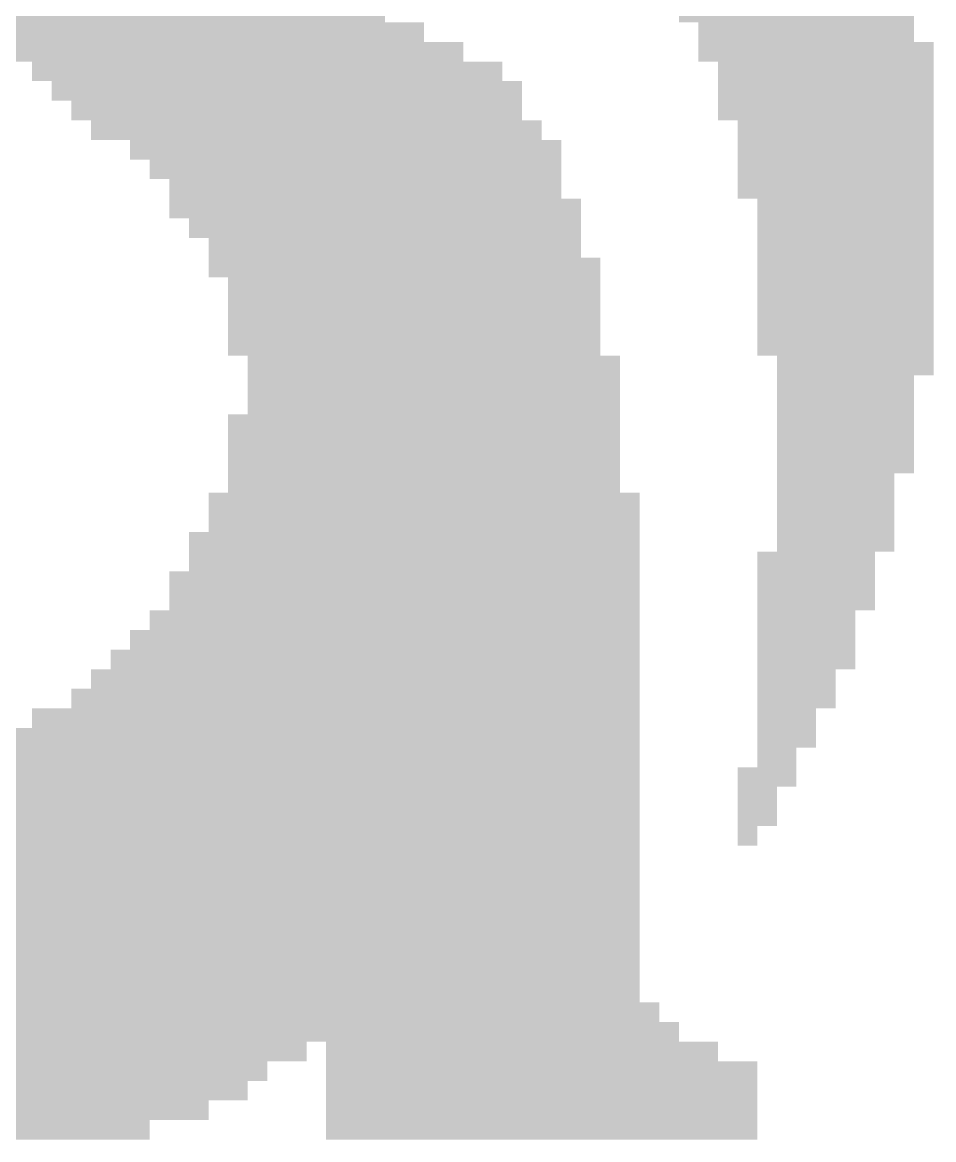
# Model space of a CAD drawing. Extents: x -33.1 to 40.1, y -20.3 to 20.1.
# Drawn here: x 35.951 to 37.132, y -18.673 to -17.225 of the extents above; entities that cross this region are included whole.
import ezdxf

# ---------------------------------------------------------------- set-up
doc = ezdxf.new("R2010")
doc.units = 0
doc.layers.add('21', color=253, linetype='CONTINUOUS')

# ---------------------------------------------------------------- blocks, each defined once
blk = doc.blocks.new('RECT')
blk.add_solid([(-0.5, -0.5), (0.5, -0.5), (-0.5, 0.5), (0.5, 0.5)])

msp = doc.modelspace()

# ---------------------------------------------------------------- block references
at = {"layer": '21', "xscale": 0.0254, "yscale": 0.0254, "rotation": 90}
for p in [(35.951, -17.2124), (35.9764, -17.2124), (36.0018, -17.2124), (36.0272, -17.2124), (36.0526, -17.2124), (36.078, -17.2124), (36.1034, -17.2124), (36.1288, -17.2124), (36.1542, -17.2124), (36.1796, -17.2124), (36.205, -17.2124), (36.2304, -17.2124), (36.2558, -17.2124), (36.2812, -17.2124), (36.3066, -17.2124), (36.332, -17.2124), (36.3574, -17.2124), (36.3828, -17.2124), (36.4082, -17.2124), (36.8146, -17.2124), (36.84, -17.2124), (36.8654, -17.2124), (36.8908, -17.2124), (36.9162, -17.2124), (36.9416, -17.2124), (36.967, -17.2124), (36.9924, -17.2124), (37.0178, -17.2124), (37.0432, -17.2124), (37.0686, -17.2124), (37.094, -17.2124), (35.951, -17.2378), (35.9764, -17.2378), (36.0018, -17.2378), (36.0272, -17.2378), (36.0526, -17.2378), (36.078, -17.2378), (36.1034, -17.2378), (36.1288, -17.2378), (36.1542, -17.2378), (36.1796, -17.2378), (36.205, -17.2378), (36.2304, -17.2378), (36.2558, -17.2378), (36.2812, -17.2378), (36.3066, -17.2378), (36.332, -17.2378), (36.3574, -17.2378), (36.3828, -17.2378), (36.4082, -17.2378), (36.4336, -17.2378), (36.459, -17.2378), (36.84, -17.2378), (36.8654, -17.2378), (36.8908, -17.2378), (36.9162, -17.2378), (36.9416, -17.2378), (36.967, -17.2378), (36.9924, -17.2378), (37.0178, -17.2378), (37.0432, -17.2378), (37.0686, -17.2378), (37.094, -17.2378), (35.951, -17.2632), (35.9764, -17.2632), (36.0018, -17.2632), (36.0272, -17.2632), (36.0526, -17.2632), (36.078, -17.2632), (36.1034, -17.2632), (36.1288, -17.2632), (36.1542, -17.2632), (36.1796, -17.2632), (36.205, -17.2632), (36.2304, -17.2632), (36.2558, -17.2632), (36.2812, -17.2632), (36.3066, -17.2632), (36.332, -17.2632), (36.3574, -17.2632), (36.3828, -17.2632), (36.4082, -17.2632), (36.4336, -17.2632), (36.459, -17.2632), (36.4844, -17.2632), (36.5098, -17.2632), (36.84, -17.2632), (36.8654, -17.2632), (36.8908, -17.2632), (36.9162, -17.2632), (36.9416, -17.2632), (36.967, -17.2632), (36.9924, -17.2632), (37.0178, -17.2632), (37.0432, -17.2632), (37.0686, -17.2632), (37.094, -17.2632), (37.1194, -17.2632), (35.9764, -17.2886), (36.0018, -17.2886), (36.0272, -17.2886), (36.0526, -17.2886), (36.078, -17.2886), (36.1034, -17.2886), (36.1288, -17.2886), (36.1542, -17.2886), (36.1796, -17.2886), (36.205, -17.2886), (36.2304, -17.2886), (36.2558, -17.2886), (36.2812, -17.2886), (36.3066, -17.2886), (36.332, -17.2886), (36.3574, -17.2886), (36.3828, -17.2886), (36.4082, -17.2886), (36.4336, -17.2886), (36.459, -17.2886), (36.4844, -17.2886), (36.5098, -17.2886), (36.5352, -17.2886), (36.5606, -17.2886), (36.8654, -17.2886), (36.8908, -17.2886), (36.9162, -17.2886), (36.9416, -17.2886), (36.967, -17.2886), (36.9924, -17.2886), (37.0178, -17.2886), (37.0432, -17.2886), (37.0686, -17.2886), (37.094, -17.2886), (37.1194, -17.2886), (36.0018, -17.314), (36.0272, -17.314), (36.0526, -17.314), (36.078, -17.314), (36.1034, -17.314), (36.1288, -17.314), (36.1542, -17.314), (36.1796, -17.314), (36.205, -17.314), (36.2304, -17.314), (36.2558, -17.314), (36.2812, -17.314), (36.3066, -17.314), (36.332, -17.314), (36.3574, -17.314), (36.3828, -17.314), (36.4082, -17.314), (36.4336, -17.314), (36.459, -17.314), (36.4844, -17.314), (36.5098, -17.314), (36.5352, -17.314), (36.5606, -17.314), (36.586, -17.314), (36.8654, -17.314), (36.8908, -17.314), (36.9162, -17.314), (36.9416, -17.314), (36.967, -17.314), (36.9924, -17.314), (37.0178, -17.314), (37.0432, -17.314), (37.0686, -17.314), (37.094, -17.314), (37.1194, -17.314), (36.0272, -17.3394), (36.0526, -17.3394), (36.078, -17.3394), (36.1034, -17.3394), (36.1288, -17.3394), (36.1542, -17.3394), (36.1796, -17.3394), (36.205, -17.3394), (36.2304, -17.3394), (36.2558, -17.3394), (36.2812, -17.3394), (36.3066, -17.3394), (36.332, -17.3394), (36.3574, -17.3394), (36.3828, -17.3394), (36.4082, -17.3394), (36.4336, -17.3394), (36.459, -17.3394), (36.4844, -17.3394), (36.5098, -17.3394), (36.5352, -17.3394), (36.5606, -17.3394), (36.586, -17.3394), (36.8654, -17.3394), (36.8908, -17.3394), (36.9162, -17.3394), (36.9416, -17.3394), (36.967, -17.3394), (36.9924, -17.3394), (37.0178, -17.3394), (37.0432, -17.3394), (37.0686, -17.3394), (37.094, -17.3394), (37.1194, -17.3394), (36.0526, -17.3648), (36.078, -17.3648), (36.1034, -17.3648), (36.1288, -17.3648), (36.1542, -17.3648), (36.1796, -17.3648), (36.205, -17.3648), (36.2304, -17.3648), (36.2558, -17.3648), (36.2812, -17.3648), (36.3066, -17.3648), (36.332, -17.3648), (36.3574, -17.3648), (36.3828, -17.3648), (36.4082, -17.3648), (36.4336, -17.3648), (36.459, -17.3648), (36.4844, -17.3648), (36.5098, -17.3648), (36.5352, -17.3648), (36.5606, -17.3648), (36.586, -17.3648), (36.6114, -17.3648), (36.8908, -17.3648), (36.9162, -17.3648), (36.9416, -17.3648), (36.967, -17.3648), (36.9924, -17.3648), (37.0178, -17.3648), (37.0432, -17.3648), (37.0686, -17.3648), (37.094, -17.3648), (37.1194, -17.3648), (36.1034, -17.3902), (36.1288, -17.3902), (36.1542, -17.3902), (36.1796, -17.3902), (36.205, -17.3902), (36.2304, -17.3902), (36.2558, -17.3902), (36.2812, -17.3902), (36.3066, -17.3902), (36.332, -17.3902), (36.3574, -17.3902), (36.3828, -17.3902), (36.4082, -17.3902), (36.4336, -17.3902), (36.459, -17.3902), (36.4844, -17.3902), (36.5098, -17.3902), (36.5352, -17.3902), (36.5606, -17.3902), (36.586, -17.3902), (36.6114, -17.3902), (36.6368, -17.3902), (36.8908, -17.3902), (36.9162, -17.3902), (36.9416, -17.3902), (36.967, -17.3902), (36.9924, -17.3902), (37.0178, -17.3902), (37.0432, -17.3902), (37.0686, -17.3902), (37.094, -17.3902), (37.1194, -17.3902), (36.1288, -17.4156), (36.1542, -17.4156), (36.1796, -17.4156), (36.205, -17.4156), (36.2304, -17.4156), (36.2558, -17.4156), (36.2812, -17.4156), (36.3066, -17.4156), (36.332, -17.4156), (36.3574, -17.4156), (36.3828, -17.4156), (36.4082, -17.4156), (36.4336, -17.4156), (36.459, -17.4156), (36.4844, -17.4156), (36.5098, -17.4156), (36.5352, -17.4156), (36.5606, -17.4156), (36.586, -17.4156), (36.6114, -17.4156), (36.6368, -17.4156), (36.8908, -17.4156), (36.9162, -17.4156), (36.9416, -17.4156), (36.967, -17.4156), (36.9924, -17.4156), (37.0178, -17.4156), (37.0432, -17.4156), (37.0686, -17.4156), (37.094, -17.4156), (37.1194, -17.4156), (36.1542, -17.441), (36.1796, -17.441), (36.205, -17.441), (36.2304, -17.441), (36.2558, -17.441), (36.2812, -17.441), (36.3066, -17.441), (36.332, -17.441), (36.3574, -17.441), (36.3828, -17.441), (36.4082, -17.441), (36.4336, -17.441), (36.459, -17.441), (36.4844, -17.441), (36.5098, -17.441), (36.5352, -17.441), (36.5606, -17.441), (36.586, -17.441), (36.6114, -17.441), (36.6368, -17.441), (36.8908, -17.441), (36.9162, -17.441), (36.9416, -17.441), (36.967, -17.441), (36.9924, -17.441), (37.0178, -17.441), (37.0432, -17.441), (37.0686, -17.441), (37.094, -17.441), (37.1194, -17.441), (36.1542, -17.4664), (36.1796, -17.4664), (36.205, -17.4664), (36.2304, -17.4664), (36.2558, -17.4664), (36.2812, -17.4664), (36.3066, -17.4664), (36.332, -17.4664), (36.3574, -17.4664), (36.3828, -17.4664), (36.4082, -17.4664), (36.4336, -17.4664), (36.459, -17.4664), (36.4844, -17.4664), (36.5098, -17.4664), (36.5352, -17.4664), (36.5606, -17.4664), (36.586, -17.4664), (36.6114, -17.4664), (36.6368, -17.4664), (36.6622, -17.4664), (36.9162, -17.4664), (36.9416, -17.4664), (36.967, -17.4664), (36.9924, -17.4664), (37.0178, -17.4664), (37.0432, -17.4664), (37.0686, -17.4664), (37.094, -17.4664), (37.1194, -17.4664), (36.1796, -17.4918), (36.205, -17.4918), (36.2304, -17.4918), (36.2558, -17.4918), (36.2812, -17.4918), (36.3066, -17.4918), (36.332, -17.4918), (36.3574, -17.4918), (36.3828, -17.4918), (36.4082, -17.4918), (36.4336, -17.4918), (36.459, -17.4918), (36.4844, -17.4918), (36.5098, -17.4918), (36.5352, -17.4918), (36.5606, -17.4918), (36.586, -17.4918), (36.6114, -17.4918), (36.6368, -17.4918), (36.6622, -17.4918), (36.9162, -17.4918), (36.9416, -17.4918), (36.967, -17.4918), (36.9924, -17.4918), (37.0178, -17.4918), (37.0432, -17.4918), (37.0686, -17.4918), (37.094, -17.4918), (37.1194, -17.4918), (36.205, -17.5172), (36.2304, -17.5172), (36.2558, -17.5172), (36.2812, -17.5172), (36.3066, -17.5172), (36.332, -17.5172), (36.3574, -17.5172), (36.3828, -17.5172), (36.4082, -17.5172), (36.4336, -17.5172), (36.459, -17.5172), (36.4844, -17.5172), (36.5098, -17.5172), (36.5352, -17.5172), (36.5606, -17.5172), (36.586, -17.5172), (36.6114, -17.5172), (36.6368, -17.5172), (36.6622, -17.5172), (36.9162, -17.5172), (36.9416, -17.5172), (36.967, -17.5172), (36.9924, -17.5172), (37.0178, -17.5172), (37.0432, -17.5172), (37.0686, -17.5172), (37.094, -17.5172), (37.1194, -17.5172), (36.205, -17.5426), (36.2304, -17.5426), (36.2558, -17.5426), (36.2812, -17.5426), (36.3066, -17.5426), (36.332, -17.5426), (36.3574, -17.5426), (36.3828, -17.5426), (36.4082, -17.5426), (36.4336, -17.5426), (36.459, -17.5426), (36.4844, -17.5426), (36.5098, -17.5426), (36.5352, -17.5426), (36.5606, -17.5426), (36.586, -17.5426), (36.6114, -17.5426), (36.6368, -17.5426), (36.6622, -17.5426), (36.6876, -17.5426), (36.9162, -17.5426), (36.9416, -17.5426), (36.967, -17.5426), (36.9924, -17.5426), (37.0178, -17.5426), (37.0432, -17.5426), (37.0686, -17.5426), (37.094, -17.5426), (37.1194, -17.5426), (36.2304, -17.568), (36.2558, -17.568), (36.2812, -17.568), (36.3066, -17.568), (36.332, -17.568), (36.3574, -17.568), (36.3828, -17.568), (36.4082, -17.568), (36.4336, -17.568), (36.459, -17.568), (36.4844, -17.568), (36.5098, -17.568), (36.5352, -17.568), (36.5606, -17.568), (36.586, -17.568), (36.6114, -17.568), (36.6368, -17.568), (36.6622, -17.568), (36.6876, -17.568), (36.9162, -17.568), (36.9416, -17.568), (36.967, -17.568), (36.9924, -17.568), (37.0178, -17.568), (37.0432, -17.568), (37.0686, -17.568), (37.094, -17.568), (37.1194, -17.568), (36.2304, -17.5934), (36.2558, -17.5934), (36.2812, -17.5934), (36.3066, -17.5934), (36.332, -17.5934), (36.3574, -17.5934), (36.3828, -17.5934), (36.4082, -17.5934), (36.4336, -17.5934), (36.459, -17.5934), (36.4844, -17.5934), (36.5098, -17.5934), (36.5352, -17.5934), (36.5606, -17.5934), (36.586, -17.5934), (36.6114, -17.5934), (36.6368, -17.5934), (36.6622, -17.5934), (36.6876, -17.5934), (36.9162, -17.5934), (36.9416, -17.5934), (36.967, -17.5934), (36.9924, -17.5934), (37.0178, -17.5934), (37.0432, -17.5934), (37.0686, -17.5934), (37.094, -17.5934), (37.1194, -17.5934), (36.2304, -17.6188), (36.2558, -17.6188), (36.2812, -17.6188), (36.3066, -17.6188), (36.332, -17.6188), (36.3574, -17.6188), (36.3828, -17.6188), (36.4082, -17.6188), (36.4336, -17.6188), (36.459, -17.6188), (36.4844, -17.6188), (36.5098, -17.6188), (36.5352, -17.6188), (36.5606, -17.6188), (36.586, -17.6188), (36.6114, -17.6188), (36.6368, -17.6188), (36.6622, -17.6188), (36.6876, -17.6188), (36.9162, -17.6188), (36.9416, -17.6188), (36.967, -17.6188), (36.9924, -17.6188), (37.0178, -17.6188), (37.0432, -17.6188), (37.0686, -17.6188), (37.094, -17.6188), (37.1194, -17.6188), (36.2304, -17.6442), (36.2558, -17.6442), (36.2812, -17.6442), (36.3066, -17.6442), (36.332, -17.6442), (36.3574, -17.6442), (36.3828, -17.6442), (36.4082, -17.6442), (36.4336, -17.6442), (36.459, -17.6442), (36.4844, -17.6442), (36.5098, -17.6442), (36.5352, -17.6442), (36.5606, -17.6442), (36.586, -17.6442), (36.6114, -17.6442), (36.6368, -17.6442), (36.6622, -17.6442), (36.6876, -17.6442), (36.9162, -17.6442), (36.9416, -17.6442), (36.967, -17.6442), (36.9924, -17.6442), (37.0178, -17.6442), (37.0432, -17.6442), (37.0686, -17.6442), (37.094, -17.6442), (37.1194, -17.6442), (36.2558, -17.6696), (36.2812, -17.6696), (36.3066, -17.6696), (36.332, -17.6696), (36.3574, -17.6696), (36.3828, -17.6696), (36.4082, -17.6696), (36.4336, -17.6696), (36.459, -17.6696), (36.4844, -17.6696), (36.5098, -17.6696), (36.5352, -17.6696), (36.5606, -17.6696), (36.586, -17.6696), (36.6114, -17.6696), (36.6368, -17.6696), (36.6622, -17.6696), (36.6876, -17.6696), (36.713, -17.6696), (36.9416, -17.6696), (36.967, -17.6696), (36.9924, -17.6696), (37.0178, -17.6696), (37.0432, -17.6696), (37.0686, -17.6696), (37.094, -17.6696), (37.1194, -17.6696), (36.2558, -17.695), (36.2812, -17.695), (36.3066, -17.695), (36.332, -17.695), (36.3574, -17.695), (36.3828, -17.695), (36.4082, -17.695), (36.4336, -17.695), (36.459, -17.695), (36.4844, -17.695), (36.5098, -17.695), (36.5352, -17.695), (36.5606, -17.695), (36.586, -17.695), (36.6114, -17.695), (36.6368, -17.695), (36.6622, -17.695), (36.6876, -17.695), (36.713, -17.695), (36.9416, -17.695), (36.967, -17.695), (36.9924, -17.695), (37.0178, -17.695), (37.0432, -17.695), (37.0686, -17.695), (37.094, -17.695), (36.2558, -17.7204), (36.2812, -17.7204), (36.3066, -17.7204), (36.332, -17.7204), (36.3574, -17.7204), (36.3828, -17.7204), (36.4082, -17.7204), (36.4336, -17.7204), (36.459, -17.7204), (36.4844, -17.7204), (36.5098, -17.7204), (36.5352, -17.7204), (36.5606, -17.7204), (36.586, -17.7204), (36.6114, -17.7204), (36.6368, -17.7204), (36.6622, -17.7204), (36.6876, -17.7204), (36.713, -17.7204), (36.9416, -17.7204), (36.967, -17.7204), (36.9924, -17.7204), (37.0178, -17.7204), (37.0432, -17.7204), (37.0686, -17.7204), (37.094, -17.7204), (36.2304, -17.7458), (36.2558, -17.7458), (36.2812, -17.7458), (36.3066, -17.7458), (36.332, -17.7458), (36.3574, -17.7458), (36.3828, -17.7458), (36.4082, -17.7458), (36.4336, -17.7458), (36.459, -17.7458), (36.4844, -17.7458), (36.5098, -17.7458), (36.5352, -17.7458), (36.5606, -17.7458), (36.586, -17.7458), (36.6114, -17.7458), (36.6368, -17.7458), (36.6622, -17.7458), (36.6876, -17.7458), (36.713, -17.7458), (36.9416, -17.7458), (36.967, -17.7458), (36.9924, -17.7458), (37.0178, -17.7458), (37.0432, -17.7458), (37.0686, -17.7458), (37.094, -17.7458), (36.2304, -17.7712), (36.2558, -17.7712), (36.2812, -17.7712), (36.3066, -17.7712), (36.332, -17.7712), (36.3574, -17.7712), (36.3828, -17.7712), (36.4082, -17.7712), (36.4336, -17.7712), (36.459, -17.7712), (36.4844, -17.7712), (36.5098, -17.7712), (36.5352, -17.7712), (36.5606, -17.7712), (36.586, -17.7712), (36.6114, -17.7712), (36.6368, -17.7712), (36.6622, -17.7712), (36.6876, -17.7712), (36.713, -17.7712), (36.9416, -17.7712), (36.967, -17.7712), (36.9924, -17.7712), (37.0178, -17.7712), (37.0432, -17.7712), (37.0686, -17.7712), (37.094, -17.7712), (36.2304, -17.7966), (36.2558, -17.7966), (36.2812, -17.7966), (36.3066, -17.7966), (36.332, -17.7966), (36.3574, -17.7966), (36.3828, -17.7966), (36.4082, -17.7966), (36.4336, -17.7966), (36.459, -17.7966), (36.4844, -17.7966), (36.5098, -17.7966), (36.5352, -17.7966), (36.5606, -17.7966), (36.586, -17.7966), (36.6114, -17.7966), (36.6368, -17.7966), (36.6622, -17.7966), (36.6876, -17.7966), (36.713, -17.7966), (36.9416, -17.7966), (36.967, -17.7966), (36.9924, -17.7966), (37.0178, -17.7966), (37.0432, -17.7966), (37.0686, -17.7966), (37.094, -17.7966), (36.2304, -17.822), (36.2558, -17.822), (36.2812, -17.822), (36.3066, -17.822), (36.332, -17.822), (36.3574, -17.822), (36.3828, -17.822), (36.4082, -17.822), (36.4336, -17.822), (36.459, -17.822), (36.4844, -17.822), (36.5098, -17.822), (36.5352, -17.822), (36.5606, -17.822), (36.586, -17.822), (36.6114, -17.822), (36.6368, -17.822), (36.6622, -17.822), (36.6876, -17.822), (36.713, -17.822), (36.9416, -17.822), (36.967, -17.822), (36.9924, -17.822), (37.0178, -17.822), (37.0432, -17.822), (37.0686, -17.822), (36.205, -17.8474), (36.2304, -17.8474), (36.2558, -17.8474), (36.2812, -17.8474), (36.3066, -17.8474), (36.332, -17.8474), (36.3574, -17.8474), (36.3828, -17.8474), (36.4082, -17.8474), (36.4336, -17.8474), (36.459, -17.8474), (36.4844, -17.8474), (36.5098, -17.8474), (36.5352, -17.8474), (36.5606, -17.8474), (36.586, -17.8474), (36.6114, -17.8474), (36.6368, -17.8474), (36.6622, -17.8474), (36.6876, -17.8474), (36.713, -17.8474), (36.7384, -17.8474), (36.9416, -17.8474), (36.967, -17.8474), (36.9924, -17.8474), (37.0178, -17.8474), (37.0432, -17.8474), (37.0686, -17.8474), (36.205, -17.8728), (36.2304, -17.8728), (36.2558, -17.8728), (36.2812, -17.8728), (36.3066, -17.8728), (36.332, -17.8728), (36.3574, -17.8728), (36.3828, -17.8728), (36.4082, -17.8728), (36.4336, -17.8728), (36.459, -17.8728), (36.4844, -17.8728), (36.5098, -17.8728), (36.5352, -17.8728), (36.5606, -17.8728), (36.586, -17.8728), (36.6114, -17.8728), (36.6368, -17.8728), (36.6622, -17.8728), (36.6876, -17.8728), (36.713, -17.8728), (36.7384, -17.8728), (36.9416, -17.8728), (36.967, -17.8728), (36.9924, -17.8728), (37.0178, -17.8728), (37.0432, -17.8728), (37.0686, -17.8728), (36.1796, -17.8982), (36.205, -17.8982), (36.2304, -17.8982), (36.2558, -17.8982), (36.2812, -17.8982), (36.3066, -17.8982), (36.332, -17.8982), (36.3574, -17.8982), (36.3828, -17.8982), (36.4082, -17.8982), (36.4336, -17.8982), (36.459, -17.8982), (36.4844, -17.8982), (36.5098, -17.8982), (36.5352, -17.8982), (36.5606, -17.8982), (36.586, -17.8982), (36.6114, -17.8982), (36.6368, -17.8982), (36.6622, -17.8982), (36.6876, -17.8982), (36.713, -17.8982), (36.7384, -17.8982), (36.9416, -17.8982), (36.967, -17.8982), (36.9924, -17.8982), (37.0178, -17.8982), (37.0432, -17.8982), (37.0686, -17.8982), (36.1796, -17.9236), (36.205, -17.9236), (36.2304, -17.9236), (36.2558, -17.9236), (36.2812, -17.9236), (36.3066, -17.9236), (36.332, -17.9236), (36.3574, -17.9236), (36.3828, -17.9236), (36.4082, -17.9236), (36.4336, -17.9236), (36.459, -17.9236), (36.4844, -17.9236), (36.5098, -17.9236), (36.5352, -17.9236), (36.5606, -17.9236), (36.586, -17.9236), (36.6114, -17.9236), (36.6368, -17.9236), (36.6622, -17.9236), (36.6876, -17.9236), (36.713, -17.9236), (36.7384, -17.9236), (36.9162, -17.9236), (36.9416, -17.9236), (36.967, -17.9236), (36.9924, -17.9236), (37.0178, -17.9236), (37.0432, -17.9236), (36.1542, -17.949), (36.1796, -17.949), (36.205, -17.949), (36.2304, -17.949), (36.2558, -17.949), (36.2812, -17.949), (36.3066, -17.949), (36.332, -17.949), (36.3574, -17.949), (36.3828, -17.949), (36.4082, -17.949), (36.4336, -17.949), (36.459, -17.949), (36.4844, -17.949), (36.5098, -17.949), (36.5352, -17.949), (36.5606, -17.949), (36.586, -17.949), (36.6114, -17.949), (36.6368, -17.949), (36.6622, -17.949), (36.6876, -17.949), (36.713, -17.949), (36.7384, -17.949), (36.9162, -17.949), (36.9416, -17.949), (36.967, -17.949), (36.9924, -17.949), (37.0178, -17.949), (37.0432, -17.949), (36.1542, -17.9744), (36.1796, -17.9744), (36.205, -17.9744), (36.2304, -17.9744), (36.2558, -17.9744), (36.2812, -17.9744), (36.3066, -17.9744), (36.332, -17.9744), (36.3574, -17.9744), (36.3828, -17.9744), (36.4082, -17.9744), (36.4336, -17.9744), (36.459, -17.9744), (36.4844, -17.9744), (36.5098, -17.9744), (36.5352, -17.9744), (36.5606, -17.9744), (36.586, -17.9744), (36.6114, -17.9744), (36.6368, -17.9744), (36.6622, -17.9744), (36.6876, -17.9744), (36.713, -17.9744), (36.7384, -17.9744), (36.9162, -17.9744), (36.9416, -17.9744), (36.967, -17.9744), (36.9924, -17.9744), (37.0178, -17.9744), (37.0432, -17.9744), (36.1288, -17.9998), (36.1542, -17.9998), (36.1796, -17.9998), (36.205, -17.9998), (36.2304, -17.9998), (36.2558, -17.9998), (36.2812, -17.9998), (36.3066, -17.9998), (36.332, -17.9998), (36.3574, -17.9998), (36.3828, -17.9998), (36.4082, -17.9998), (36.4336, -17.9998), (36.459, -17.9998), (36.4844, -17.9998), (36.5098, -17.9998), (36.5352, -17.9998), (36.5606, -17.9998), (36.586, -17.9998), (36.6114, -17.9998), (36.6368, -17.9998), (36.6622, -17.9998), (36.6876, -17.9998), (36.713, -17.9998), (36.7384, -17.9998), (36.9162, -17.9998), (36.9416, -17.9998), (36.967, -17.9998), (36.9924, -17.9998), (37.0178, -17.9998), (36.1034, -18.0252), (36.1288, -18.0252), (36.1542, -18.0252), (36.1796, -18.0252), (36.205, -18.0252), (36.2304, -18.0252), (36.2558, -18.0252), (36.2812, -18.0252), (36.3066, -18.0252), (36.332, -18.0252), (36.3574, -18.0252), (36.3828, -18.0252), (36.4082, -18.0252), (36.4336, -18.0252), (36.459, -18.0252), (36.4844, -18.0252), (36.5098, -18.0252), (36.5352, -18.0252), (36.5606, -18.0252), (36.586, -18.0252), (36.6114, -18.0252), (36.6368, -18.0252), (36.6622, -18.0252), (36.6876, -18.0252), (36.713, -18.0252), (36.7384, -18.0252), (36.9162, -18.0252), (36.9416, -18.0252), (36.967, -18.0252), (36.9924, -18.0252), (37.0178, -18.0252), (36.078, -18.0506), (36.1034, -18.0506), (36.1288, -18.0506), (36.1542, -18.0506), (36.1796, -18.0506), (36.205, -18.0506), (36.2304, -18.0506), (36.2558, -18.0506), (36.2812, -18.0506), (36.3066, -18.0506), (36.332, -18.0506), (36.3574, -18.0506), (36.3828, -18.0506), (36.4082, -18.0506), (36.4336, -18.0506), (36.459, -18.0506), (36.4844, -18.0506), (36.5098, -18.0506), (36.5352, -18.0506), (36.5606, -18.0506), (36.586, -18.0506), (36.6114, -18.0506), (36.6368, -18.0506), (36.6622, -18.0506), (36.6876, -18.0506), (36.713, -18.0506), (36.7384, -18.0506), (36.9162, -18.0506), (36.9416, -18.0506), (36.967, -18.0506), (36.9924, -18.0506), (37.0178, -18.0506), (36.0526, -18.076), (36.078, -18.076), (36.1034, -18.076), (36.1288, -18.076), (36.1542, -18.076), (36.1796, -18.076), (36.205, -18.076), (36.2304, -18.076), (36.2558, -18.076), (36.2812, -18.076), (36.3066, -18.076), (36.332, -18.076), (36.3574, -18.076), (36.3828, -18.076), (36.4082, -18.076), (36.4336, -18.076), (36.459, -18.076), (36.4844, -18.076), (36.5098, -18.076), (36.5352, -18.076), (36.5606, -18.076), (36.586, -18.076), (36.6114, -18.076), (36.6368, -18.076), (36.6622, -18.076), (36.6876, -18.076), (36.713, -18.076), (36.7384, -18.076), (36.9162, -18.076), (36.9416, -18.076), (36.967, -18.076), (36.9924, -18.076), (36.0272, -18.1014), (36.0526, -18.1014), (36.078, -18.1014), (36.1034, -18.1014), (36.1288, -18.1014), (36.1542, -18.1014), (36.1796, -18.1014), (36.205, -18.1014), (36.2304, -18.1014), (36.2558, -18.1014), (36.2812, -18.1014), (36.3066, -18.1014), (36.332, -18.1014), (36.3574, -18.1014), (36.3828, -18.1014), (36.4082, -18.1014), (36.4336, -18.1014), (36.459, -18.1014), (36.4844, -18.1014), (36.5098, -18.1014), (36.5352, -18.1014), (36.5606, -18.1014), (36.586, -18.1014), (36.6114, -18.1014), (36.6368, -18.1014), (36.6622, -18.1014), (36.6876, -18.1014), (36.713, -18.1014), (36.7384, -18.1014), (36.9162, -18.1014), (36.9416, -18.1014), (36.967, -18.1014), (36.9924, -18.1014), (35.9764, -18.1268), (36.0018, -18.1268), (36.0272, -18.1268), (36.0526, -18.1268), (36.078, -18.1268), (36.1034, -18.1268), (36.1288, -18.1268), (36.1542, -18.1268), (36.1796, -18.1268), (36.205, -18.1268), (36.2304, -18.1268), (36.2558, -18.1268), (36.2812, -18.1268), (36.3066, -18.1268), (36.332, -18.1268), (36.3574, -18.1268), (36.3828, -18.1268), (36.4082, -18.1268), (36.4336, -18.1268), (36.459, -18.1268), (36.4844, -18.1268), (36.5098, -18.1268), (36.5352, -18.1268), (36.5606, -18.1268), (36.586, -18.1268), (36.6114, -18.1268), (36.6368, -18.1268), (36.6622, -18.1268), (36.6876, -18.1268), (36.713, -18.1268), (36.7384, -18.1268), (36.9162, -18.1268), (36.9416, -18.1268), (36.967, -18.1268), (35.951, -18.1522), (35.9764, -18.1522), (36.0018, -18.1522), (36.0272, -18.1522), (36.0526, -18.1522), (36.078, -18.1522), (36.1034, -18.1522), (36.1288, -18.1522), (36.1542, -18.1522), (36.1796, -18.1522), (36.205, -18.1522), (36.2304, -18.1522), (36.2558, -18.1522), (36.2812, -18.1522), (36.3066, -18.1522), (36.332, -18.1522), (36.3574, -18.1522), (36.3828, -18.1522), (36.4082, -18.1522), (36.4336, -18.1522), (36.459, -18.1522), (36.4844, -18.1522), (36.5098, -18.1522), (36.5352, -18.1522), (36.5606, -18.1522), (36.586, -18.1522), (36.6114, -18.1522), (36.6368, -18.1522), (36.6622, -18.1522), (36.6876, -18.1522), (36.713, -18.1522), (36.7384, -18.1522), (36.9162, -18.1522), (36.9416, -18.1522), (36.967, -18.1522), (35.951, -18.1776), (35.9764, -18.1776), (36.0018, -18.1776), (36.0272, -18.1776), (36.0526, -18.1776), (36.078, -18.1776), (36.1034, -18.1776), (36.1288, -18.1776), (36.1542, -18.1776), (36.1796, -18.1776), (36.205, -18.1776), (36.2304, -18.1776), (36.2558, -18.1776), (36.2812, -18.1776), (36.3066, -18.1776), (36.332, -18.1776), (36.3574, -18.1776), (36.3828, -18.1776), (36.4082, -18.1776), (36.4336, -18.1776), (36.459, -18.1776), (36.4844, -18.1776), (36.5098, -18.1776), (36.5352, -18.1776), (36.5606, -18.1776), (36.586, -18.1776), (36.6114, -18.1776), (36.6368, -18.1776), (36.6622, -18.1776), (36.6876, -18.1776), (36.713, -18.1776), (36.7384, -18.1776), (36.9162, -18.1776), (36.9416, -18.1776), (35.951, -18.203), (35.9764, -18.203), (36.0018, -18.203), (36.0272, -18.203), (36.0526, -18.203), (36.078, -18.203), (36.1034, -18.203), (36.1288, -18.203), (36.1542, -18.203), (36.1796, -18.203), (36.205, -18.203), (36.2304, -18.203), (36.2558, -18.203), (36.2812, -18.203), (36.3066, -18.203), (36.332, -18.203), (36.3574, -18.203), (36.3828, -18.203), (36.4082, -18.203), (36.4336, -18.203), (36.459, -18.203), (36.4844, -18.203), (36.5098, -18.203), (36.5352, -18.203), (36.5606, -18.203), (36.586, -18.203), (36.6114, -18.203), (36.6368, -18.203), (36.6622, -18.203), (36.6876, -18.203), (36.713, -18.203), (36.7384, -18.203), (36.8908, -18.203), (36.9162, -18.203), (36.9416, -18.203), (35.951, -18.2284), (35.9764, -18.2284), (36.0018, -18.2284), (36.0272, -18.2284), (36.0526, -18.2284), (36.078, -18.2284), (36.1034, -18.2284), (36.1288, -18.2284), (36.1542, -18.2284), (36.1796, -18.2284), (36.205, -18.2284), (36.2304, -18.2284), (36.2558, -18.2284), (36.2812, -18.2284), (36.3066, -18.2284), (36.332, -18.2284), (36.3574, -18.2284), (36.3828, -18.2284), (36.4082, -18.2284), (36.4336, -18.2284), (36.459, -18.2284), (36.4844, -18.2284), (36.5098, -18.2284), (36.5352, -18.2284), (36.5606, -18.2284), (36.586, -18.2284), (36.6114, -18.2284), (36.6368, -18.2284), (36.6622, -18.2284), (36.6876, -18.2284), (36.713, -18.2284), (36.7384, -18.2284), (36.8908, -18.2284), (36.9162, -18.2284), (35.951, -18.2538), (35.9764, -18.2538), (36.0018, -18.2538), (36.0272, -18.2538), (36.0526, -18.2538), (36.078, -18.2538), (36.1034, -18.2538), (36.1288, -18.2538), (36.1542, -18.2538), (36.1796, -18.2538), (36.205, -18.2538), (36.2304, -18.2538), (36.2558, -18.2538), (36.2812, -18.2538), (36.3066, -18.2538), (36.332, -18.2538), (36.3574, -18.2538), (36.3828, -18.2538), (36.4082, -18.2538), (36.4336, -18.2538), (36.459, -18.2538), (36.4844, -18.2538), (36.5098, -18.2538), (36.5352, -18.2538), (36.5606, -18.2538), (36.586, -18.2538), (36.6114, -18.2538), (36.6368, -18.2538), (36.6622, -18.2538), (36.6876, -18.2538), (36.713, -18.2538), (36.7384, -18.2538), (36.8908, -18.2538), (36.9162, -18.2538), (35.951, -18.2792), (35.9764, -18.2792), (36.0018, -18.2792), (36.0272, -18.2792), (36.0526, -18.2792), (36.078, -18.2792), (36.1034, -18.2792), (36.1288, -18.2792), (36.1542, -18.2792), (36.1796, -18.2792), (36.205, -18.2792), (36.2304, -18.2792), (36.2558, -18.2792), (36.2812, -18.2792), (36.3066, -18.2792), (36.332, -18.2792), (36.3574, -18.2792), (36.3828, -18.2792), (36.4082, -18.2792), (36.4336, -18.2792), (36.459, -18.2792), (36.4844, -18.2792), (36.5098, -18.2792), (36.5352, -18.2792), (36.5606, -18.2792), (36.586, -18.2792), (36.6114, -18.2792), (36.6368, -18.2792), (36.6622, -18.2792), (36.6876, -18.2792), (36.713, -18.2792), (36.7384, -18.2792), (36.8908, -18.2792), (35.951, -18.3046), (35.9764, -18.3046), (36.0018, -18.3046), (36.0272, -18.3046), (36.0526, -18.3046), (36.078, -18.3046), (36.1034, -18.3046), (36.1288, -18.3046), (36.1542, -18.3046), (36.1796, -18.3046), (36.205, -18.3046), (36.2304, -18.3046), (36.2558, -18.3046), (36.2812, -18.3046), (36.3066, -18.3046), (36.332, -18.3046), (36.3574, -18.3046), (36.3828, -18.3046), (36.4082, -18.3046), (36.4336, -18.3046), (36.459, -18.3046), (36.4844, -18.3046), (36.5098, -18.3046), (36.5352, -18.3046), (36.5606, -18.3046), (36.586, -18.3046), (36.6114, -18.3046), (36.6368, -18.3046), (36.6622, -18.3046), (36.6876, -18.3046), (36.713, -18.3046), (36.7384, -18.3046), (35.951, -18.33), (35.9764, -18.33), (36.0018, -18.33), (36.0272, -18.33), (36.0526, -18.33), (36.078, -18.33), (36.1034, -18.33), (36.1288, -18.33), (36.1542, -18.33), (36.1796, -18.33), (36.205, -18.33), (36.2304, -18.33), (36.2558, -18.33), (36.2812, -18.33), (36.3066, -18.33), (36.332, -18.33), (36.3574, -18.33), (36.3828, -18.33), (36.4082, -18.33), (36.4336, -18.33), (36.459, -18.33), (36.4844, -18.33), (36.5098, -18.33), (36.5352, -18.33), (36.5606, -18.33), (36.586, -18.33), (36.6114, -18.33), (36.6368, -18.33), (36.6622, -18.33), (36.6876, -18.33), (36.713, -18.33), (36.7384, -18.33), (35.951, -18.3554), (35.9764, -18.3554), (36.0018, -18.3554), (36.0272, -18.3554), (36.0526, -18.3554), (36.078, -18.3554), (36.1034, -18.3554), (36.1288, -18.3554), (36.1542, -18.3554), (36.1796, -18.3554), (36.205, -18.3554), (36.2304, -18.3554), (36.2558, -18.3554), (36.2812, -18.3554), (36.3066, -18.3554), (36.332, -18.3554), (36.3574, -18.3554), (36.3828, -18.3554), (36.4082, -18.3554), (36.4336, -18.3554), (36.459, -18.3554), (36.4844, -18.3554), (36.5098, -18.3554), (36.5352, -18.3554), (36.5606, -18.3554), (36.586, -18.3554), (36.6114, -18.3554), (36.6368, -18.3554), (36.6622, -18.3554), (36.6876, -18.3554), (36.713, -18.3554), (36.7384, -18.3554), (35.951, -18.3808), (35.9764, -18.3808), (36.0018, -18.3808), (36.0272, -18.3808), (36.0526, -18.3808), (36.078, -18.3808), (36.1034, -18.3808), (36.1288, -18.3808), (36.1542, -18.3808), (36.1796, -18.3808), (36.205, -18.3808), (36.2304, -18.3808), (36.2558, -18.3808), (36.2812, -18.3808), (36.3066, -18.3808), (36.332, -18.3808), (36.3574, -18.3808), (36.3828, -18.3808), (36.4082, -18.3808), (36.4336, -18.3808), (36.459, -18.3808), (36.4844, -18.3808), (36.5098, -18.3808), (36.5352, -18.3808), (36.5606, -18.3808), (36.586, -18.3808), (36.6114, -18.3808), (36.6368, -18.3808), (36.6622, -18.3808), (36.6876, -18.3808), (36.713, -18.3808), (36.7384, -18.3808), (35.951, -18.4062), (35.9764, -18.4062), (36.0018, -18.4062), (36.0272, -18.4062), (36.0526, -18.4062), (36.078, -18.4062), (36.1034, -18.4062), (36.1288, -18.4062), (36.1542, -18.4062), (36.1796, -18.4062), (36.205, -18.4062), (36.2304, -18.4062), (36.2558, -18.4062), (36.2812, -18.4062), (36.3066, -18.4062), (36.332, -18.4062), (36.3574, -18.4062), (36.3828, -18.4062), (36.4082, -18.4062), (36.4336, -18.4062), (36.459, -18.4062), (36.4844, -18.4062), (36.5098, -18.4062), (36.5352, -18.4062), (36.5606, -18.4062), (36.586, -18.4062), (36.6114, -18.4062), (36.6368, -18.4062), (36.6622, -18.4062), (36.6876, -18.4062), (36.713, -18.4062), (36.7384, -18.4062), (35.951, -18.4316), (35.9764, -18.4316), (36.0018, -18.4316), (36.0272, -18.4316), (36.0526, -18.4316), (36.078, -18.4316), (36.1034, -18.4316), (36.1288, -18.4316), (36.1542, -18.4316), (36.1796, -18.4316), (36.205, -18.4316), (36.2304, -18.4316), (36.2558, -18.4316), (36.2812, -18.4316), (36.3066, -18.4316), (36.332, -18.4316), (36.3574, -18.4316), (36.3828, -18.4316), (36.4082, -18.4316), (36.4336, -18.4316), (36.459, -18.4316), (36.4844, -18.4316), (36.5098, -18.4316), (36.5352, -18.4316), (36.5606, -18.4316), (36.586, -18.4316), (36.6114, -18.4316), (36.6368, -18.4316), (36.6622, -18.4316), (36.6876, -18.4316), (36.713, -18.4316), (36.7384, -18.4316), (35.951, -18.457), (35.9764, -18.457), (36.0018, -18.457), (36.0272, -18.457), (36.0526, -18.457), (36.078, -18.457), (36.1034, -18.457), (36.1288, -18.457), (36.1542, -18.457), (36.1796, -18.457), (36.205, -18.457), (36.2304, -18.457), (36.2558, -18.457), (36.2812, -18.457), (36.3066, -18.457), (36.332, -18.457), (36.3574, -18.457), (36.3828, -18.457), (36.4082, -18.457), (36.4336, -18.457), (36.459, -18.457), (36.4844, -18.457), (36.5098, -18.457), (36.5352, -18.457), (36.5606, -18.457), (36.586, -18.457), (36.6114, -18.457), (36.6368, -18.457), (36.6622, -18.457), (36.6876, -18.457), (36.713, -18.457), (36.7384, -18.457), (35.951, -18.4824), (35.9764, -18.4824), (36.0018, -18.4824), (36.0272, -18.4824), (36.0526, -18.4824), (36.078, -18.4824), (36.1034, -18.4824), (36.1288, -18.4824), (36.1542, -18.4824), (36.1796, -18.4824), (36.205, -18.4824), (36.2304, -18.4824), (36.2558, -18.4824), (36.2812, -18.4824), (36.3066, -18.4824), (36.332, -18.4824), (36.3574, -18.4824), (36.3828, -18.4824), (36.4082, -18.4824), (36.4336, -18.4824), (36.459, -18.4824), (36.4844, -18.4824), (36.5098, -18.4824), (36.5352, -18.4824), (36.5606, -18.4824), (36.586, -18.4824), (36.6114, -18.4824), (36.6368, -18.4824), (36.6622, -18.4824), (36.6876, -18.4824), (36.713, -18.4824), (36.7384, -18.4824), (35.951, -18.5078), (35.9764, -18.5078), (36.0018, -18.5078), (36.0272, -18.5078), (36.0526, -18.5078), (36.078, -18.5078), (36.1034, -18.5078), (36.1288, -18.5078), (36.1542, -18.5078), (36.1796, -18.5078), (36.205, -18.5078), (36.2304, -18.5078), (36.2558, -18.5078), (36.2812, -18.5078), (36.3066, -18.5078), (36.332, -18.5078), (36.3574, -18.5078), (36.3828, -18.5078), (36.4082, -18.5078), (36.4336, -18.5078), (36.459, -18.5078), (36.4844, -18.5078), (36.5098, -18.5078), (36.5352, -18.5078), (36.5606, -18.5078), (36.586, -18.5078), (36.6114, -18.5078), (36.6368, -18.5078), (36.6622, -18.5078), (36.6876, -18.5078), (36.713, -18.5078), (36.7384, -18.5078), (36.7638, -18.5078), (35.951, -18.5332), (35.9764, -18.5332), (36.0018, -18.5332), (36.0272, -18.5332), (36.0526, -18.5332), (36.078, -18.5332), (36.1034, -18.5332), (36.1288, -18.5332), (36.1542, -18.5332), (36.1796, -18.5332), (36.205, -18.5332), (36.2304, -18.5332), (36.2558, -18.5332), (36.2812, -18.5332), (36.3066, -18.5332), (36.332, -18.5332), (36.3574, -18.5332), (36.3828, -18.5332), (36.4082, -18.5332), (36.4336, -18.5332), (36.459, -18.5332), (36.4844, -18.5332), (36.5098, -18.5332), (36.5352, -18.5332), (36.5606, -18.5332), (36.586, -18.5332), (36.6114, -18.5332), (36.6368, -18.5332), (36.6622, -18.5332), (36.6876, -18.5332), (36.713, -18.5332), (36.7384, -18.5332), (36.7638, -18.5332), (36.7892, -18.5332), (35.951, -18.5586), (35.9764, -18.5586), (36.0018, -18.5586), (36.0272, -18.5586), (36.0526, -18.5586), (36.078, -18.5586), (36.1034, -18.5586), (36.1288, -18.5586), (36.1542, -18.5586), (36.1796, -18.5586), (36.205, -18.5586), (36.2304, -18.5586), (36.2558, -18.5586), (36.2812, -18.5586), (36.3066, -18.5586), (36.3574, -18.5586), (36.3828, -18.5586), (36.4082, -18.5586), (36.4336, -18.5586), (36.459, -18.5586), (36.4844, -18.5586), (36.5098, -18.5586), (36.5352, -18.5586), (36.5606, -18.5586), (36.586, -18.5586), (36.6114, -18.5586), (36.6368, -18.5586), (36.6622, -18.5586), (36.6876, -18.5586), (36.713, -18.5586), (36.7384, -18.5586), (36.7638, -18.5586), (36.7892, -18.5586), (36.8146, -18.5586), (36.84, -18.5586), (35.951, -18.584), (35.9764, -18.584), (36.0018, -18.584), (36.0272, -18.584), (36.0526, -18.584), (36.078, -18.584), (36.1034, -18.584), (36.1288, -18.584), (36.1542, -18.584), (36.1796, -18.584), (36.205, -18.584), (36.2304, -18.584), (36.2558, -18.584), (36.3574, -18.584), (36.3828, -18.584), (36.4082, -18.584), (36.4336, -18.584), (36.459, -18.584), (36.4844, -18.584), (36.5098, -18.584), (36.5352, -18.584), (36.5606, -18.584), (36.586, -18.584), (36.6114, -18.584), (36.6368, -18.584), (36.6622, -18.584), (36.6876, -18.584), (36.713, -18.584), (36.7384, -18.584), (36.7638, -18.584), (36.7892, -18.584), (36.8146, -18.584), (36.84, -18.584), (36.8654, -18.584), (36.8908, -18.584), (35.951, -18.6094), (35.9764, -18.6094), (36.0018, -18.6094), (36.0272, -18.6094), (36.0526, -18.6094), (36.078, -18.6094), (36.1034, -18.6094), (36.1288, -18.6094), (36.1542, -18.6094), (36.1796, -18.6094), (36.205, -18.6094), (36.2304, -18.6094), (36.3574, -18.6094), (36.3828, -18.6094), (36.4082, -18.6094), (36.4336, -18.6094), (36.459, -18.6094), (36.4844, -18.6094), (36.5098, -18.6094), (36.5352, -18.6094), (36.5606, -18.6094), (36.586, -18.6094), (36.6114, -18.6094), (36.6368, -18.6094), (36.6622, -18.6094), (36.6876, -18.6094), (36.713, -18.6094), (36.7384, -18.6094), (36.7638, -18.6094), (36.7892, -18.6094), (36.8146, -18.6094), (36.84, -18.6094), (36.8654, -18.6094), (36.8908, -18.6094), (35.951, -18.6348), (35.9764, -18.6348), (36.0018, -18.6348), (36.0272, -18.6348), (36.0526, -18.6348), (36.078, -18.6348), (36.1034, -18.6348), (36.1288, -18.6348), (36.1542, -18.6348), (36.1796, -18.6348), (36.3574, -18.6348), (36.3828, -18.6348), (36.4082, -18.6348), (36.4336, -18.6348), (36.459, -18.6348), (36.4844, -18.6348), (36.5098, -18.6348), (36.5352, -18.6348), (36.5606, -18.6348), (36.586, -18.6348), (36.6114, -18.6348), (36.6368, -18.6348), (36.6622, -18.6348), (36.6876, -18.6348), (36.713, -18.6348), (36.7384, -18.6348), (36.7638, -18.6348), (36.7892, -18.6348), (36.8146, -18.6348), (36.84, -18.6348), (36.8654, -18.6348), (36.8908, -18.6348), (35.951, -18.6602), (35.9764, -18.6602), (36.0018, -18.6602), (36.0272, -18.6602), (36.0526, -18.6602), (36.078, -18.6602), (36.1034, -18.6602), (36.3574, -18.6602), (36.3828, -18.6602), (36.4082, -18.6602), (36.4336, -18.6602), (36.459, -18.6602), (36.4844, -18.6602), (36.5098, -18.6602), (36.5352, -18.6602), (36.5606, -18.6602), (36.586, -18.6602), (36.6114, -18.6602), (36.6368, -18.6602), (36.6622, -18.6602), (36.6876, -18.6602), (36.713, -18.6602), (36.7384, -18.6602), (36.7638, -18.6602), (36.7892, -18.6602), (36.8146, -18.6602), (36.84, -18.6602), (36.8654, -18.6602), (36.8908, -18.6602)]:
    msp.add_blockref('RECT', p, dxfattribs=at)

doc.saveas('drawing.dxf')
